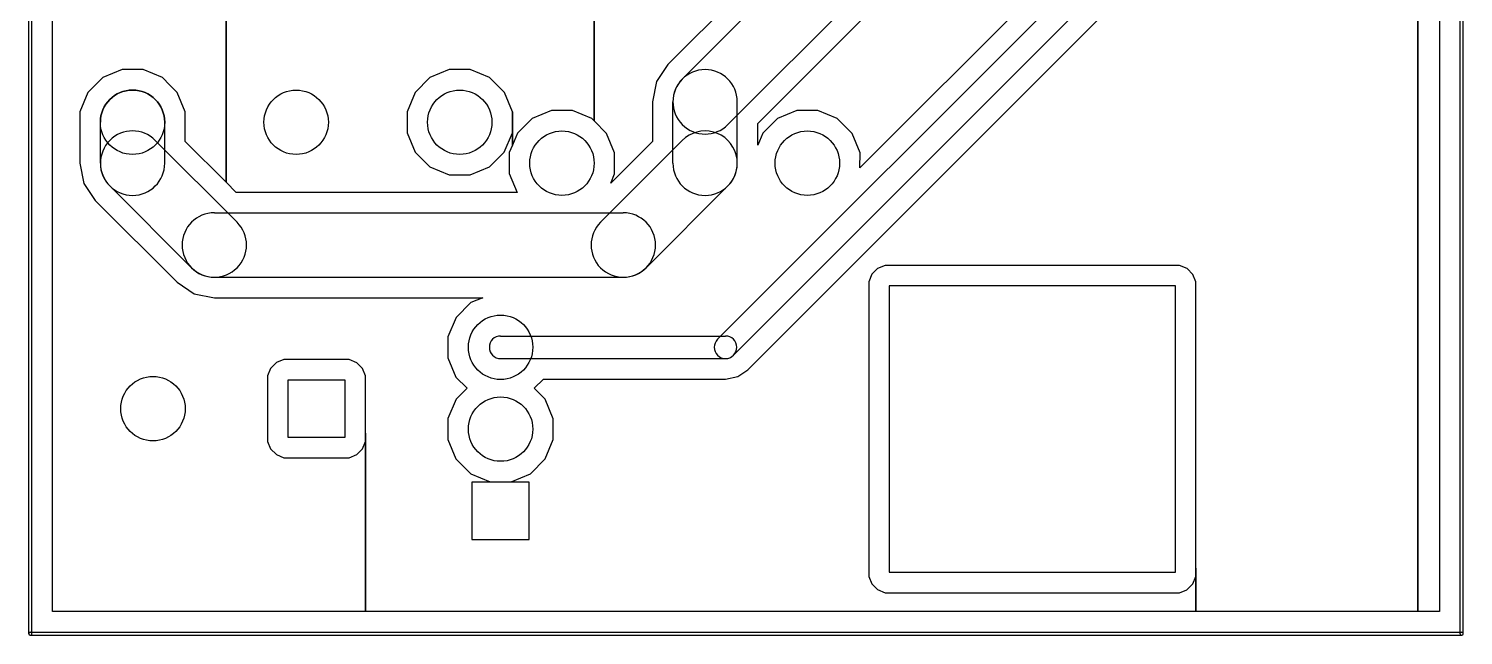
# Model space of a CAD drawing. Extents: x 50.1 to 94.7, y -225.5 to -171.4.
# Drawn here: x 50.12 to 94.67, y -225.48 to -206.65 of the extents above; entities that cross this region are included whole.
import ezdxf

# ---------------------------------------------------------------- set-up
doc = ezdxf.new("R2010")
doc.units = 0
doc.header["$MEASUREMENT"] = 0
doc.layers.add('BLACK', color=250, linetype='CONTINUOUS')

msp = doc.modelspace()

# ---------------------------------------------------------------- linework, layer by layer
at = {"layer": 'BLACK'}
for p, q in [((50.115, -225.425), (50.115, -171.45)), ((50.215, -225.425), (50.215, -171.45)), ((94.565, -225.425), (94.565, -171.45)), ((94.665, -225.425), (94.665, -171.45)), ((50.85, -224.74), (50.85, -172.135)), ((50.85, -224.74), (50.85, -172.135)), ((93.93, -172.135), (93.93, -224.74)), ((93.93, -172.135), (93.93, -224.74)), ((93.2528, -224.74), (93.2528, -193.675)), ((93.2528, -193.675), (93.2528, -224.74)), ((93.2528, -224.74), (93.2528, -193.675)), ((93.2528, -193.675), (93.2528, -224.74)), ((71.5075, -216.288), (88.0175, -199.778)), ((72.0025, -216.782), (88.5125, -200.272)), ((72.4515, -217.232), (88.9615, -200.722)), ((72.4515, -217.232), (88.9615, -200.722)), ((70.4129, -208.208), (77.3979, -201.223)), ((85.6328, -201.264), (75.9299, -210.967)), ((85.6328, -201.264), (75.9299, -210.967)), ((71.8271, -209.622), (78.8121, -202.637)), ((74.6603, -203.062), (69.9639, -207.759)), ((74.6603, -203.062), (69.9639, -207.759)), ((72.755, -209.592), (79.2611, -203.086)), ((72.755, -209.592), (79.2611, -203.086)), ((56.2453, -211.413), (56.2453, -204.146)), ((56.2453, -204.146), (56.2453, -211.413)), ((56.2453, -211.413), (56.2453, -204.146)), ((56.2453, -204.146), (56.2453, -211.413)), ((67.6753, -209.508), (67.6753, -204.146)), ((67.6753, -204.146), (67.6753, -209.508)), ((67.6753, -209.508), (67.6753, -204.146)), ((67.6753, -204.146), (67.6753, -209.508)), ((53.0162, -207.915), (52.4151, -208.163)), ((53.0162, -207.915), (52.4151, -208.163)), ((53.6666, -207.915), (53.0162, -207.915)), ((53.6666, -207.915), (53.0162, -207.915)), ((53.9657, -208.039), (53.6666, -207.915)), ((53.9657, -208.039), (53.6666, -207.915)), ((54.2674, -208.165), (53.9657, -208.039)), ((54.2674, -208.165), (53.9657, -208.039)), ((63.1762, -207.915), (62.5751, -208.163)), ((63.1762, -207.915), (62.5751, -208.163)), ((63.8266, -207.915), (63.1762, -207.915)), ((63.8266, -207.915), (63.1762, -207.915)), ((64.4274, -208.165), (63.8266, -207.915)), ((64.4274, -208.165), (63.8266, -207.915)), ((69.9639, -207.759), (69.6095, -208.289)), ((69.9639, -207.759), (69.6095, -208.289)), ((52.1839, -208.394), (51.9547, -208.623)), ((52.1839, -208.394), (51.9547, -208.623)), ((52.4151, -208.163), (52.1839, -208.394)), ((52.4151, -208.163), (52.1839, -208.394)), ((52.1839, -208.394), (52.1839, -208.394)), ((52.1839, -208.394), (52.1839, -208.394)), ((52.1839, -208.394), (52.1839, -208.394)), ((52.1839, -208.394), (52.1839, -208.394)), ((54.4961, -208.394), (54.2674, -208.165)), ((54.4961, -208.394), (54.2674, -208.165)), ((54.7269, -208.625), (54.4961, -208.394)), ((54.4961, -208.394), (54.4961, -208.394)), ((54.4961, -208.394), (54.4961, -208.394)), ((54.7269, -208.625), (54.4961, -208.394)), ((54.4961, -208.394), (54.4961, -208.394)), ((54.4961, -208.394), (54.4961, -208.394)), ((62.5751, -208.163), (62.1147, -208.623)), ((62.5751, -208.163), (62.1147, -208.623)), ((64.8869, -208.625), (64.4274, -208.165)), ((64.8869, -208.625), (64.4274, -208.165)), ((69.6095, -208.289), (69.485, -208.915)), ((69.6095, -208.289), (69.485, -208.915)), ((51.9547, -208.623), (51.7053, -209.223)), ((51.9547, -208.623), (51.7053, -209.223)), ((54.8505, -208.924), (54.7269, -208.625)), ((54.8505, -208.924), (54.7269, -208.625)), ((54.9753, -209.226), (54.8505, -208.924)), ((54.9753, -209.226), (54.8505, -208.924)), ((62.1147, -208.623), (61.8653, -209.223)), ((62.1147, -208.623), (61.8653, -209.223)), ((65.1353, -209.226), (64.8869, -208.625)), ((65.1353, -209.226), (64.8869, -208.625)), ((69.485, -208.915), (69.485, -208.915)), ((69.485, -208.915), (69.485, -210.143)), ((69.485, -208.915), (69.485, -208.915)), ((69.485, -208.915), (69.485, -210.143)), ((70.12, -210.82), (70.12, -208.915)), ((72.12, -210.82), (72.12, -208.915)), ((51.7053, -209.223), (51.7047, -209.874)), ((51.7053, -209.223), (51.7047, -209.874)), ((54.975, -209.55), (54.9753, -209.226)), ((54.975, -209.55), (54.9753, -209.226)), ((61.8653, -209.223), (61.8647, -209.874)), ((61.8653, -209.223), (61.8647, -209.874)), ((65.1347, -209.877), (65.1353, -209.226)), ((65.1347, -209.877), (65.1353, -209.226)), ((65.1353, -210.265), (65.1353, -209.226)), ((65.1353, -209.226), (65.1353, -210.265)), ((65.1353, -210.265), (65.1353, -209.226)), ((65.1353, -209.226), (65.1353, -210.265)), ((66.3512, -209.185), (65.7501, -209.433)), ((66.3512, -209.185), (65.7501, -209.433)), ((67.0016, -209.185), (66.3512, -209.185)), ((67.0016, -209.185), (66.3512, -209.185)), ((67.6024, -209.435), (67.0016, -209.185)), ((67.6024, -209.435), (67.0016, -209.185)), ((73.9712, -209.185), (73.3701, -209.433)), ((73.9712, -209.185), (73.3701, -209.433)), ((74.6216, -209.185), (73.9712, -209.185)), ((74.6216, -209.185), (73.9712, -209.185)), ((75.2224, -209.435), (74.6216, -209.185)), ((75.2224, -209.435), (74.6216, -209.185)), ((52.34, -210.82), (52.34, -209.55)), ((54.34, -210.82), (54.34, -209.55)), ((54.975, -210.143), (54.975, -209.55)), ((54.975, -209.55), (54.975, -209.55)), ((54.975, -210.143), (54.975, -209.55)), ((54.975, -209.55), (54.975, -209.55)), ((65.7501, -209.433), (65.2897, -209.893)), ((65.7501, -209.433), (65.2897, -209.893)), ((67.6753, -209.508), (67.6024, -209.435)), ((67.6753, -209.508), (67.6024, -209.435)), ((68.0619, -209.895), (67.6753, -209.508)), ((68.0619, -209.895), (67.6753, -209.508)), ((72.755, -210.265), (72.755, -209.592)), ((72.755, -210.265), (72.755, -209.592)), ((73.3701, -209.433), (72.9097, -209.893)), ((73.3701, -209.433), (72.9097, -209.893)), ((75.6819, -209.895), (75.2224, -209.435)), ((75.6819, -209.895), (75.2224, -209.435)), ((51.7047, -209.874), (51.705, -209.874)), ((51.7047, -209.874), (51.705, -209.874)), ((51.705, -209.874), (51.705, -210.82)), ((51.705, -209.874), (51.705, -210.82)), ((54.0471, -210.113), (56.5871, -212.653)), ((56.2453, -211.413), (54.975, -210.143)), ((56.2453, -211.413), (54.975, -210.143)), ((61.8647, -209.874), (62.1131, -210.475)), ((61.8647, -209.874), (62.1131, -210.475)), ((64.8853, -210.477), (65.1347, -209.877)), ((64.8853, -210.477), (65.1347, -209.877)), ((65.1353, -210.265), (65.0403, -210.493)), ((65.1353, -210.265), (65.0403, -210.493)), ((65.2897, -209.893), (65.1353, -210.265)), ((65.2897, -209.893), (65.1353, -210.265)), ((67.8729, -212.653), (70.4129, -210.113)), ((68.3103, -210.496), (68.0619, -209.895)), ((68.3103, -210.496), (68.0619, -209.895)), ((69.485, -210.143), (68.188, -211.44)), ((69.485, -210.143), (68.188, -211.44)), ((72.9097, -209.893), (72.755, -210.265)), ((72.9097, -209.893), (72.755, -210.265)), ((75.9303, -210.496), (75.6819, -209.895)), ((75.9303, -210.496), (75.6819, -209.895)), ((62.1131, -210.475), (62.5726, -210.935)), ((62.1131, -210.475), (62.5726, -210.935)), ((64.4249, -210.937), (64.8853, -210.477)), ((64.4249, -210.937), (64.8853, -210.477)), ((65.0403, -210.493), (65.0397, -211.144)), ((65.0403, -210.493), (65.0397, -211.144)), ((68.3097, -211.147), (68.3103, -210.496)), ((68.3097, -211.147), (68.3103, -210.496)), ((75.9299, -210.967), (75.9303, -210.496)), ((75.9299, -210.967), (75.9303, -210.496)), ((51.705, -210.82), (51.705, -210.82)), ((51.705, -210.82), (51.8295, -211.446)), ((51.705, -210.82), (51.705, -210.82)), ((51.705, -210.82), (51.8295, -211.446)), ((62.5726, -210.935), (63.1734, -211.185)), ((62.5726, -210.935), (63.1734, -211.185)), ((63.8238, -211.185), (64.4249, -210.937)), ((63.8238, -211.185), (64.4249, -210.937)), ((65.0397, -211.144), (65.2799, -211.725)), ((65.0397, -211.144), (65.2799, -211.725)), ((68.188, -211.44), (68.3097, -211.147)), ((68.188, -211.44), (68.3097, -211.147)), ((51.8295, -211.446), (52.1839, -211.976)), ((51.8295, -211.446), (52.1839, -211.976)), ((52.6329, -211.527), (55.1729, -214.067)), ((56.5572, -211.725), (56.2453, -211.413)), ((56.5572, -211.725), (56.2453, -211.413)), ((63.1734, -211.185), (63.8238, -211.185)), ((63.1734, -211.185), (63.8238, -211.185)), ((69.2871, -214.067), (71.8271, -211.527)), ((52.1839, -211.976), (54.7239, -214.516)), ((52.1839, -211.976), (54.7239, -214.516)), ((65.2799, -211.725), (56.5572, -211.725)), ((65.2799, -211.725), (56.5572, -211.725)), ((55.88, -212.36), (68.58, -212.36)), ((76.297, -214.27), (76.2001, -214.503)), ((76.297, -214.27), (76.2001, -214.503)), ((76.4758, -214.091), (76.297, -214.27)), ((76.4758, -214.091), (76.297, -214.27)), ((76.7092, -213.995), (76.4758, -214.091)), ((76.7092, -213.995), (76.4758, -214.091)), ((85.5992, -213.995), (76.7092, -213.995)), ((85.5992, -213.995), (76.7092, -213.995)), ((85.8519, -213.995), (85.5992, -213.995)), ((85.8519, -213.995), (85.5992, -213.995)), ((86.0852, -214.092), (85.8519, -213.995)), ((86.0852, -214.092), (85.8519, -213.995)), ((86.2636, -214.271), (86.0852, -214.092)), ((86.2636, -214.271), (86.0852, -214.092)), ((86.3601, -214.504), (86.2636, -214.271)), ((86.3601, -214.504), (86.2636, -214.271)), ((54.7239, -214.516), (54.7239, -214.516)), ((54.7239, -214.516), (55.2543, -214.871)), ((54.7239, -214.516), (54.7239, -214.516)), ((54.7239, -214.516), (55.2543, -214.871)), ((55.88, -214.36), (68.58, -214.36)), ((76.2001, -214.503), (76.1999, -214.756)), ((76.2001, -214.503), (76.1999, -214.756)), ((76.835, -214.63), (76.835, -223.52)), ((85.725, -214.63), (76.835, -214.63)), ((85.725, -223.52), (85.725, -214.63)), ((86.3601, -223.394), (86.3601, -214.504)), ((86.3601, -223.394), (86.3601, -214.504)), ((55.2543, -214.871), (55.2543, -214.871)), ((55.2543, -214.871), (55.88, -214.995)), ((55.2543, -214.871), (55.2543, -214.871)), ((55.2543, -214.871), (55.88, -214.995)), ((55.88, -214.995), (64.2156, -214.995)), ((55.88, -214.995), (64.2156, -214.995)), ((63.8451, -215.148), (63.3847, -215.608)), ((63.8451, -215.148), (63.3847, -215.608)), ((64.2156, -214.995), (63.8451, -215.148)), ((64.2156, -214.995), (63.8451, -215.148)), ((76.1999, -214.756), (76.1999, -223.646)), ((76.1999, -214.756), (76.1999, -223.646)), ((63.3847, -215.608), (63.1353, -216.208)), ((63.3847, -215.608), (63.1353, -216.208)), ((63.1353, -216.208), (63.1347, -216.859)), ((63.1353, -216.208), (63.1347, -216.859)), ((64.77, -216.185), (71.755, -216.185)), ((58.0402, -216.916), (57.8068, -217.012)), ((58.0402, -216.916), (57.8068, -217.012)), ((59.8182, -216.916), (58.0402, -216.916)), ((59.8182, -216.916), (58.0402, -216.916)), ((60.0709, -216.916), (59.8182, -216.916)), ((60.0709, -216.916), (59.8182, -216.916)), ((60.3042, -217.013), (60.0709, -216.916)), ((60.3042, -217.013), (60.0709, -216.916)), ((63.1347, -216.859), (63.3831, -217.46)), ((63.1347, -216.859), (63.3831, -217.46)), ((64.77, -216.885), (71.755, -216.885)), ((57.628, -217.191), (57.5311, -217.424)), ((57.628, -217.191), (57.5311, -217.424)), ((57.8068, -217.012), (57.628, -217.191)), ((57.8068, -217.012), (57.628, -217.191)), ((60.4826, -217.192), (60.3042, -217.013)), ((60.4826, -217.192), (60.3042, -217.013)), ((60.5791, -217.425), (60.4826, -217.192)), ((60.5791, -217.425), (60.4826, -217.192)), ((72.1319, -217.445), (72.4515, -217.232)), ((72.1319, -217.445), (72.4515, -217.232)), ((57.5311, -217.424), (57.5309, -217.677)), ((57.5311, -217.424), (57.5309, -217.677)), ((57.5309, -217.677), (57.5309, -219.455)), ((57.5309, -217.677), (57.5309, -219.455)), ((59.944, -217.551), (58.166, -217.551)), ((58.166, -217.551), (58.166, -219.329)), ((59.944, -219.329), (59.944, -217.551)), ((60.5791, -219.203), (60.5791, -217.425)), ((60.5791, -219.203), (60.5791, -217.425)), ((63.3831, -217.46), (63.7278, -217.805)), ((63.3831, -217.46), (63.7278, -217.805)), ((63.7278, -217.805), (63.3847, -218.148)), ((63.7278, -217.805), (63.3847, -218.148)), ((65.8122, -217.805), (66.0975, -217.52)), ((65.8122, -217.805), (66.0975, -217.52)), ((66.1569, -218.15), (65.8122, -217.805)), ((66.1569, -218.15), (65.8122, -217.805)), ((66.0975, -217.52), (71.755, -217.52)), ((66.0975, -217.52), (71.755, -217.52)), ((71.755, -217.52), (72.1319, -217.445)), ((71.755, -217.52), (72.1319, -217.445)), ((63.3847, -218.148), (63.1353, -218.748)), ((63.3847, -218.148), (63.1353, -218.748)), ((66.4053, -218.751), (66.1569, -218.15)), ((66.4053, -218.751), (66.1569, -218.15)), ((63.1353, -218.748), (63.1347, -219.399)), ((63.1353, -218.748), (63.1347, -219.399)), ((66.4047, -219.402), (66.4053, -218.751)), ((66.4047, -219.402), (66.4053, -218.751)), ((57.5309, -219.455), (57.6274, -219.688)), ((57.5309, -219.455), (57.6274, -219.688)), ((58.166, -219.329), (59.944, -219.329)), ((60.482, -219.689), (60.5789, -219.456)), ((60.482, -219.689), (60.5789, -219.456)), ((60.5789, -219.456), (60.5791, -219.203)), ((60.5789, -219.456), (60.5791, -219.203)), ((60.5791, -224.74), (60.5791, -219.203)), ((60.5791, -219.203), (60.5791, -224.74)), ((60.5791, -224.74), (60.5791, -219.203)), ((60.5791, -219.203), (60.5791, -224.74)), ((63.1347, -219.399), (63.3831, -220)), ((63.1347, -219.399), (63.3831, -220)), ((66.1553, -220.002), (66.4047, -219.402)), ((66.1553, -220.002), (66.4047, -219.402)), ((57.6274, -219.688), (57.8058, -219.867)), ((57.6274, -219.688), (57.8058, -219.867)), ((57.8058, -219.867), (58.0391, -219.964)), ((57.8058, -219.867), (58.0391, -219.964)), ((58.0391, -219.964), (58.2918, -219.964)), ((58.0391, -219.964), (58.2918, -219.964)), ((58.2918, -219.964), (60.0698, -219.964)), ((58.2918, -219.964), (60.0698, -219.964)), ((60.0698, -219.964), (60.3032, -219.868)), ((60.0698, -219.964), (60.3032, -219.868)), ((60.3032, -219.868), (60.482, -219.689)), ((60.3032, -219.868), (60.482, -219.689)), ((63.3831, -220), (63.8426, -220.46)), ((63.3831, -220), (63.8426, -220.46)), ((65.6949, -220.462), (66.1553, -220.002)), ((65.6949, -220.462), (66.1553, -220.002)), ((63.8426, -220.46), (64.4434, -220.71)), ((63.8426, -220.46), (64.4434, -220.71)), ((65.0938, -220.71), (65.6949, -220.462)), ((65.0938, -220.71), (65.6949, -220.462)), ((63.881, -220.726), (63.881, -222.504)), ((65.659, -220.726), (63.881, -220.726)), ((64.4434, -220.71), (65.0938, -220.71)), ((64.4434, -220.71), (65.0938, -220.71)), ((65.659, -222.504), (65.659, -220.726)), ((63.881, -222.504), (65.659, -222.504)), ((76.835, -223.52), (85.725, -223.52)), ((86.3599, -223.647), (86.3601, -223.394)), ((86.3599, -223.647), (86.3601, -223.394)), ((86.3601, -224.74), (86.3601, -223.394)), ((86.3601, -223.394), (86.3601, -224.74)), ((86.3601, -224.74), (86.3601, -223.394)), ((86.3601, -223.394), (86.3601, -224.74)), ((76.1999, -223.646), (76.2964, -223.879)), ((76.1999, -223.646), (76.2964, -223.879)), ((76.2964, -223.879), (76.4748, -224.058)), ((76.2964, -223.879), (76.4748, -224.058)), ((76.4748, -224.058), (76.7081, -224.155)), ((76.4748, -224.058), (76.7081, -224.155)), ((85.8508, -224.155), (86.0842, -224.059)), ((85.8508, -224.155), (86.0842, -224.059)), ((86.0842, -224.059), (86.263, -223.88)), ((86.0842, -224.059), (86.263, -223.88)), ((86.263, -223.88), (86.3599, -223.647)), ((86.263, -223.88), (86.3599, -223.647)), ((76.7081, -224.155), (76.9608, -224.155)), ((76.7081, -224.155), (76.9608, -224.155)), ((76.9608, -224.155), (85.8508, -224.155)), ((76.9608, -224.155), (85.8508, -224.155)), ((60.5791, -224.74), (50.85, -224.74)), ((60.5791, -224.74), (50.85, -224.74)), ((86.3601, -224.74), (60.5791, -224.74)), ((86.3601, -224.74), (60.5791, -224.74)), ((93.2528, -224.74), (86.3601, -224.74)), ((93.2528, -224.74), (86.3601, -224.74)), ((93.93, -224.74), (93.2528, -224.74)), ((93.93, -224.74), (93.2528, -224.74)), ((50.165, -225.375), (94.615, -225.375)), ((50.165, -225.475), (94.615, -225.475))]:
    msp.add_line(p, q, dxfattribs=at)
for centre in [(53.34, -209.55), (58.42, -209.55), (63.5, -209.55), (66.675, -210.82), (74.295, -210.82), (64.77, -216.535), (53.975, -218.44), (64.77, -219.075)]:
    msp.add_circle(centre, 1, dxfattribs=at)
for centre, radius, start, end in [((71.12, -208.915), 1, 360, 540), ((71.12, -208.915), 1, 135, 315), ((53.34, -209.55), 1, 360, 540), ((53.34, -210.82), 1, 45, 225), ((71.12, -210.82), 1, 315, 495), ((53.34, -210.82), 1, 180, 360), ((71.12, -210.82), 1, 180, 360), ((55.88, -213.36), 1, 90, 270), ((68.58, -213.36), 1, 270, 450), ((55.88, -213.36), 1, 225, 405), ((68.58, -213.36), 1, 135, 315), ((64.77, -216.535), 0.35, 90, 270), ((71.755, -216.535), 0.35, 135, 315), ((71.755, -216.535), 0.35, 270, 450), ((50.165, -225.425), 0.05, 90, 270), ((94.615, -225.425), 0.05, 270, 450), ((50.165, -225.425), 0.05, 180, 360), ((94.615, -225.425), 0.05, 180, 360)]:
    msp.add_arc(centre, radius, start, end, dxfattribs=at)

doc.saveas('drawing.dxf')
